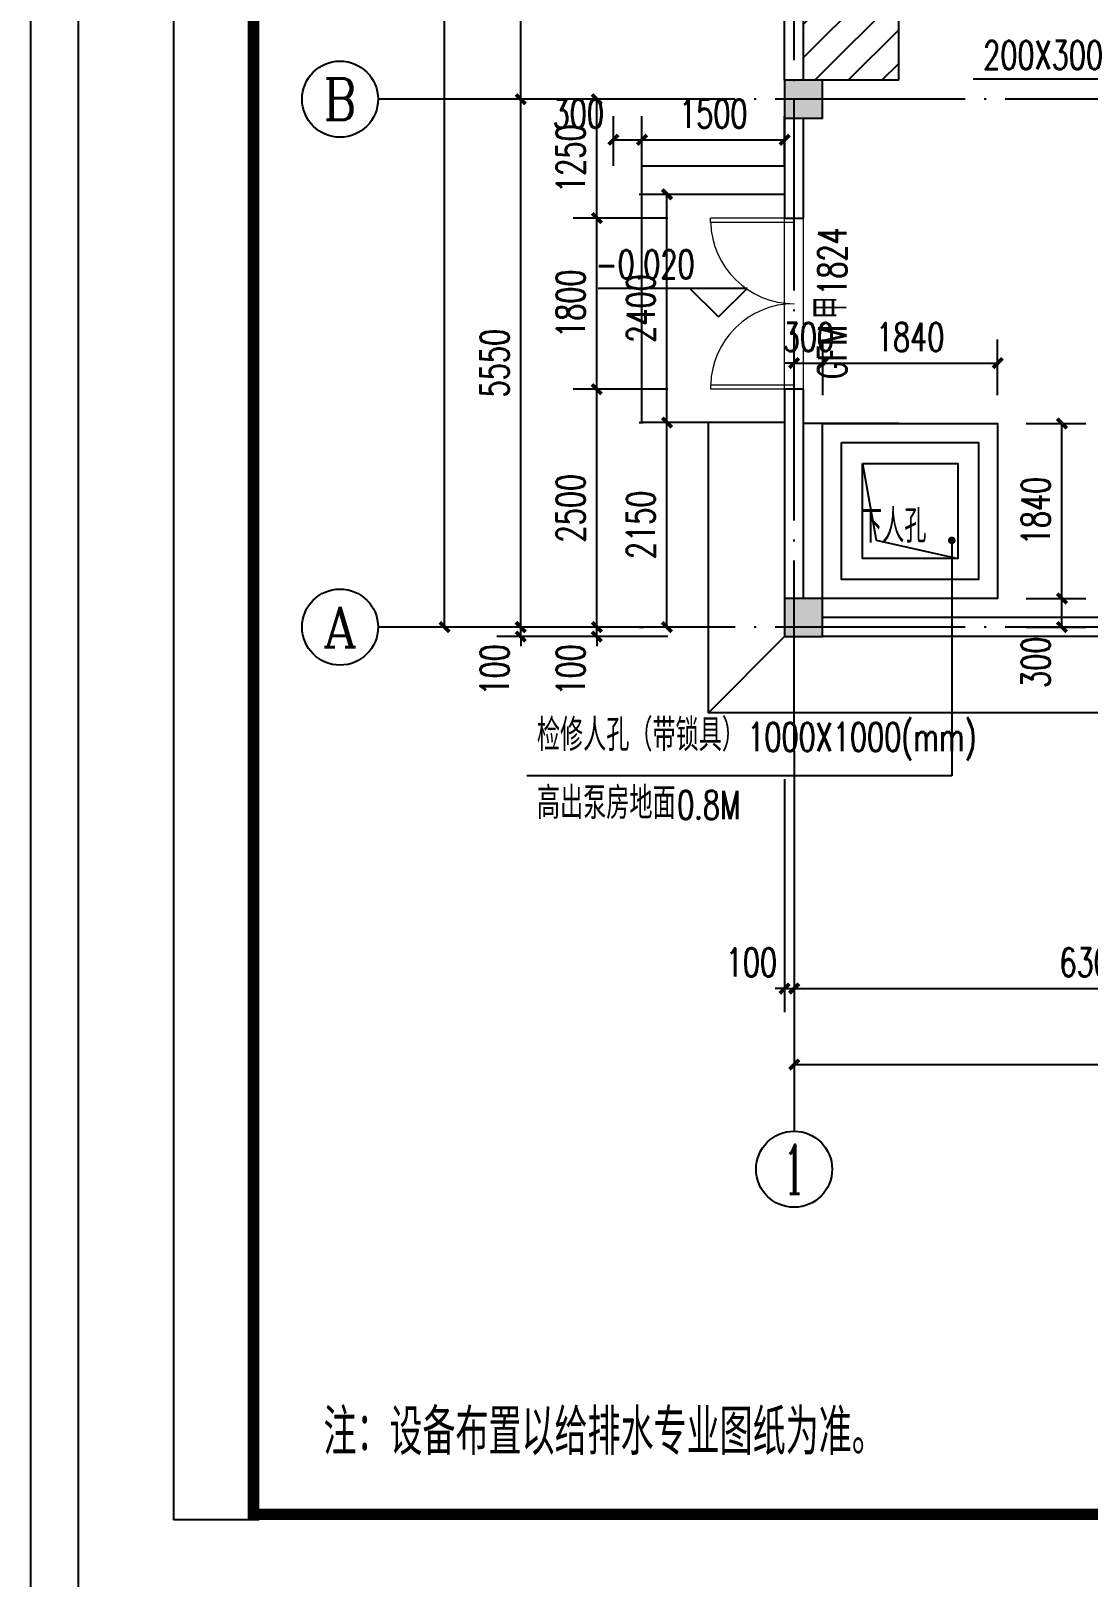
# Model space of a CAD drawing. Extents: x 19098 to 79498, y 3162 to 205862.
# Drawn here: x 19098 to 30214, y 90001 to 106257 of the extents above; entities that cross this region are included whole.
import ezdxf
from ezdxf.enums import TextEntityAlignment as Align

# ---------------------------------------------------------------- set-up
doc = ezdxf.new("R2010")
doc.units = 0
doc.header["$LTSCALE"] = 1000
doc.header["$MEASUREMENT"] = 0
doc.linetypes.add('DOTE', pattern=[2.42, 2, -0.2, 0.02, -0.2])
for name, color, linetype in [('1209-3#泵房001（水反资1210）$0$WALL', 252, 'Continuous'), ('AXIS', 3, 'Continuous'), ('AXIS_TEXT', 7, 'Continuous'), ('C-SHET-TTLB', 11, 'Continuous'), ('COLUMN', 9, 'Continuous'), ('DIM_ELEV', 3, 'Continuous'), ('DIM_LEAD', 3, 'Continuous'), ('DOTE', 1, 'Continuous'), ('PUB_DIM', 3, 'Continuous'), ('PUB_HATCH', 8, 'Continuous'), ('PUB_TEXT', 7, 'Continuous'), ('STAIR', 2, 'Continuous'), ('WALL', 9, 'Continuous'), ('建-留洞', 25, 'Continuous'), ('建.1F墙体$0$建-文字', 4, 'Continuous')]:
    doc.layers.add(name, color=color, linetype=linetype)
doc.layers.add('WINDOW', color=4, linetype='Continuous', lineweight=9)
doc.layers.add('WINDOW_TEXT', color=7, linetype='Continuous', lineweight=9)
doc.styles.add('_TCH_AXIS', font='COMPLEX', dxfattribs={"bigfont": 'GBCBIG'})
doc.styles.add('_TCH_DIM', font='SIMPLEX', dxfattribs={"bigfont": 'GBCBIG'})
doc.styles.add('_TCH_DIM_T3', font='SIMPLEX', dxfattribs={"width": 0.705882, "bigfont": 'GBCBIG'})
doc.styles.add('_TCH_WINDOW', font='SIMPLEX', dxfattribs={"height": 3.5, "bigfont": 'GBCBIG'})
doc.styles.add('COMPLEX', font='COMPLEX', dxfattribs={"bigfont": 'AllInOneBig.shx'})
doc.styles.get("Standard").update_dxf_attribs({"font": 'gbenor.shx', "bigfont": 'gbcbig.shx'})
doc.styles.add('XD2008', font='xd-hzs.shx', dxfattribs={"width": 0.7, "bigfont": 'xd-hztxt.shx'})
doc.dimstyles.new('_TCH_ARCH&&100', dxfattribs={"dimtxt": 297.5, "dimasz": 100, "dimexe": 250, "dimexo": 300, "dimgap": 126.25, "dimtad": 1, "dimdec": 0, "dimzin": 0, "dimdsep": 46, "dimtxsty": '_TCH_DIM_T3', "dimblk": 'ARCHTICK', "dimcen": 0.09, "dimclrt": 7, "dimazin": 2, "dimtfac": 1, "dimtdec": 0, "dimtix": 1, "dimtmove": 2, "dimatfit": 3, "dimfxl": 1, "dimtolj": 1, "dimtzin": 0, "dimarcsym": 0})

# ---------------------------------------------------------------- blocks, each defined once
blk = doc.blocks.new('tukuang')
at = {"layer": 'C-SHET-TTLB'}
for p in [(17002, 20480), (17902, -19640)]:
    blk.add_line(p, (17002, -19640), dxfattribs=at)
for points in [[(75902, 21920), (75902, -21080), (15502, -21080), (15502, 21920)], [(75402, 21420), (75402, -20580), (16002, -20580), (16002, 21420)]]:
    blk.add_lwpolyline(points, close=True, dxfattribs=at)
at = {"layer": 'C-SHET-TTLB', "const_width": 120}
blk.add_lwpolyline([(17842, 20420), (74402, 20420), (74402, -19580), (17842, -19580)], close=True, dxfattribs=at)
blk = doc.blocks.new('A$C29236F82')
at = {"layer": '1209-3#泵房001（水反资1210）$0$WALL'}
h = blk.add_hatch(dxfattribs=at)
h.set_pattern_fill('ANSI31', color=256, scale=2000)
h.set_pattern_definition([(45, (-39722.55, -122189.72), (-176.7767, 176.7767), [])])
h.paths.add_polyline_path([(-11500, -11300), (-12500, -11300), (-12500, -16451), (-11500, -16451)])
for p, q in [((-12700, -16451), (-12700, -11300)), ((-12500, -16451), (-12500, -11300)), ((-11500, -16451), (-11500, -11300)), ((-11500, -16451), (-12500, -16451))]:
    blk.add_line(p, q, dxfattribs=at)
blk = doc.blocks.new('_ArchTick')
at = {"color": 0, "linetype": 'ByBlock', "const_width": 0.4}
blk.add_lwpolyline([(-0.5, -0.5), (0.5, 0.5)], dxfattribs=at)
blk = doc.blocks.new('*D121')
at = {"layer": 'Defpoints', "color": 0}
for p in [(25786, 102139), (25795, 102139), (25795, 99989)]:
    blk.add_point(p, dxfattribs=at)
at = {"layer": 'PUB_DIM', "color": 0, "lineweight": -2}
for p, q in [((25495, 102139), (25536, 102139)), ((25786, 99989), (25786, 102139)), ((25495, 99989), (25536, 99989))]:
    blk.add_line(p, q, dxfattribs=at)
at = {"layer": 'PUB_DIM', "color": 0, "lineweight": -2, "xscale": 100, "yscale": 100, "zscale": 100}
for p, rotation in [((25786, 102139), 90), ((25786, 99989), 270)]:
    blk.add_blockref('_ArchTick', p, dxfattribs=dict(at, rotation=rotation))
at = {"layer": 'PUB_DIM', "color": 7, "insert": (25511, 101064), "char_height": 297.5, "attachment_point": 5, "rotation": 90, "style": '_TCH_DIM_T3'}
blk.add_mtext('\\A1;2150', dxfattribs=at)
blk = doc.blocks.new('*D122')
at = {"layer": 'Defpoints', "color": 0}
for p in [(25786, 104539), (25795, 104539), (25795, 102139)]:
    blk.add_point(p, dxfattribs=at)
at = {"layer": 'PUB_DIM', "color": 0, "lineweight": -2}
for p, q in [((25495, 104539), (25536, 104539)), ((25786, 102139), (25786, 104539)), ((25495, 102139), (25536, 102139))]:
    blk.add_line(p, q, dxfattribs=at)
at = {"layer": 'PUB_DIM', "color": 0, "lineweight": -2, "xscale": 100, "yscale": 100, "zscale": 100}
for p, rotation in [((25786, 104539), 90), ((25786, 102139), 270)]:
    blk.add_blockref('_ArchTick', p, dxfattribs=dict(at, rotation=rotation))
at = {"layer": 'PUB_DIM', "color": 7, "insert": (25511, 103339), "char_height": 297.5, "attachment_point": 5, "rotation": 90, "style": '_TCH_DIM_T3'}
blk.add_mtext('\\A1;2400', dxfattribs=at)
blk = doc.blocks.new('*D123')
at = {"layer": 'Defpoints', "color": 0}
for p in [(25523, 105112), (25223, 104539), (25523, 104539)]:
    blk.add_point(p, dxfattribs=at)
at = {"layer": 'PUB_DIM', "color": 0, "lineweight": -2}
for p, q in [((25223, 104839), (25223, 105362)), ((25523, 104839), (25523, 105362)), ((25223, 105112), (25523, 105112))]:
    blk.add_line(p, q, dxfattribs=at)
at = {"layer": 'PUB_DIM', "color": 0, "lineweight": -2, "xscale": 100, "yscale": 100, "zscale": 100, "rotation": 180}
blk.add_blockref('_ArchTick', (25223, 105112), dxfattribs=at)
at = {"layer": 'PUB_DIM', "color": 0, "lineweight": -2, "xscale": 100, "yscale": 100, "zscale": 100}
blk.add_blockref('_ArchTick', (25523, 105112), dxfattribs=at)
at = {"layer": 'PUB_DIM', "color": 7, "insert": (24853, 105387), "char_height": 297.5, "attachment_point": 5, "style": '_TCH_DIM_T3'}
blk.add_mtext('\\A1;300', dxfattribs=at)
blk = doc.blocks.new('*D124')
at = {"layer": 'Defpoints', "color": 0}
for p in [(27023, 105112), (25523, 104539), (27023, 104539)]:
    blk.add_point(p, dxfattribs=at)
at = {"layer": 'PUB_DIM', "color": 0, "lineweight": -2}
for p, q in [((25523, 104839), (25523, 105362)), ((27023, 104839), (27023, 105362)), ((25523, 105112), (27023, 105112))]:
    blk.add_line(p, q, dxfattribs=at)
at = {"layer": 'PUB_DIM', "color": 0, "lineweight": -2, "xscale": 100, "yscale": 100, "zscale": 100, "rotation": 180}
blk.add_blockref('_ArchTick', (25523, 105112), dxfattribs=at)
at = {"layer": 'PUB_DIM', "color": 0, "lineweight": -2, "xscale": 100, "yscale": 100, "zscale": 100}
blk.add_blockref('_ArchTick', (27023, 105112), dxfattribs=at)
at = {"layer": 'PUB_DIM', "color": 7, "insert": (26273, 105387), "char_height": 297.5, "attachment_point": 5, "style": '_TCH_DIM_T3'}
blk.add_mtext('\\A1;1500', dxfattribs=at)
blk = doc.blocks.new('*D128')
at = {"layer": 'AXIS', "color": 0, "lineweight": -2}
for p, q in [((25795, 99989), (24798, 99989)), ((25048, 99989), (25048, 100089)), ((25048, 99889), (25048, 99989)), ((25795, 99889), (24798, 99889)), ((25048, 99889), (25048, 99789))]:
    blk.add_line(p, q, dxfattribs=at)
at = {"layer": 'Defpoints', "color": 0}
for p in [(25048, 99989), (26095, 99989), (26095, 99889)]:
    blk.add_point(p, dxfattribs=at)
at = {"layer": 'AXIS', "color": 0, "lineweight": -2, "xscale": 100, "yscale": 100, "zscale": 100}
for p, rotation in [((25048, 99989), 270), ((25048, 99889), 90)]:
    blk.add_blockref('_ArchTick', p, dxfattribs=dict(at, rotation=rotation))
at = {"layer": 'AXIS', "color": 7, "insert": (24773, 99539), "char_height": 297.5, "attachment_point": 5, "rotation": 90, "style": '_TCH_DIM_T3'}
blk.add_mtext('\\A1;100', dxfattribs=at)
blk = doc.blocks.new('*D129')
at = {"layer": 'AXIS', "color": 0, "lineweight": -2}
for p, q in [((25795, 102489), (24798, 102489)), ((25048, 99989), (25048, 102489)), ((25795, 99989), (24798, 99989))]:
    blk.add_line(p, q, dxfattribs=at)
at = {"layer": 'Defpoints', "color": 0}
for p in [(25048, 102489), (26095, 102489), (26095, 99989)]:
    blk.add_point(p, dxfattribs=at)
at = {"layer": 'AXIS', "color": 0, "lineweight": -2, "xscale": 100, "yscale": 100, "zscale": 100}
for p, rotation in [((25048, 102489), 90), ((25048, 99989), 270)]:
    blk.add_blockref('_ArchTick', p, dxfattribs=dict(at, rotation=rotation))
at = {"layer": 'AXIS', "color": 7, "insert": (24773, 101239), "char_height": 297.5, "attachment_point": 5, "rotation": 90, "style": '_TCH_DIM_T3'}
blk.add_mtext('\\A1;2500', dxfattribs=at)
blk = doc.blocks.new('*D130')
at = {"layer": 'AXIS', "color": 0, "lineweight": -2}
for p, q in [((25795, 104289), (24798, 104289)), ((25048, 102489), (25048, 104289)), ((25795, 102489), (24798, 102489))]:
    blk.add_line(p, q, dxfattribs=at)
at = {"layer": 'Defpoints', "color": 0}
for p in [(25048, 104289), (26095, 104289), (26095, 102489)]:
    blk.add_point(p, dxfattribs=at)
at = {"layer": 'AXIS', "color": 0, "lineweight": -2, "xscale": 100, "yscale": 100, "zscale": 100}
for p, rotation in [((25048, 104289), 90), ((25048, 102489), 270)]:
    blk.add_blockref('_ArchTick', p, dxfattribs=dict(at, rotation=rotation))
at = {"layer": 'AXIS', "color": 7, "insert": (24773, 103389), "char_height": 297.5, "attachment_point": 5, "rotation": 90, "style": '_TCH_DIM_T3'}
blk.add_mtext('\\A1;1800', dxfattribs=at)
blk = doc.blocks.new('*D131')
at = {"layer": 'AXIS', "color": 0, "lineweight": -2}
for p, q in [((25795, 105539), (24798, 105539)), ((25048, 104289), (25048, 105539)), ((25795, 104289), (24798, 104289))]:
    blk.add_line(p, q, dxfattribs=at)
at = {"layer": 'Defpoints', "color": 0}
for p in [(25048, 105539), (26095, 105539), (26095, 104289)]:
    blk.add_point(p, dxfattribs=at)
at = {"layer": 'AXIS', "color": 0, "lineweight": -2, "xscale": 100, "yscale": 100, "zscale": 100}
for p, rotation in [((25048, 105539), 90), ((25048, 104289), 270)]:
    blk.add_blockref('_ArchTick', p, dxfattribs=dict(at, rotation=rotation))
at = {"layer": 'AXIS', "color": 7, "insert": (24773, 104914), "char_height": 297.5, "attachment_point": 5, "rotation": 90, "style": '_TCH_DIM_T3'}
blk.add_mtext('\\A1;1250', dxfattribs=at)
blk = doc.blocks.new('*D132')
at = {"layer": 'Defpoints', "color": 0}
for p in [(29263, 102129), (29939, 102129), (29263, 100289)]:
    blk.add_point(p, dxfattribs=at)
at = {"layer": 'PUB_DIM', "color": 0, "lineweight": -2}
for p, q in [((29563, 102129), (30189, 102129)), ((29939, 100289), (29939, 102129)), ((29563, 100289), (30189, 100289))]:
    blk.add_line(p, q, dxfattribs=at)
at = {"layer": 'PUB_DIM', "color": 0, "lineweight": -2, "xscale": 100, "yscale": 100, "zscale": 100}
for p, rotation in [((29939, 102129), 90), ((29939, 100289), 270)]:
    blk.add_blockref('_ArchTick', p, dxfattribs=dict(at, rotation=rotation))
at = {"layer": 'PUB_DIM', "color": 7, "insert": (29664, 101209), "char_height": 297.5, "attachment_point": 5, "rotation": 90, "style": '_TCH_DIM_T3'}
blk.add_mtext('\\A1;1840', dxfattribs=at)
blk = doc.blocks.new('*D133')
at = {"layer": 'Defpoints', "color": 0}
for p in [(29263, 100289), (29939, 100289), (29263, 99989)]:
    blk.add_point(p, dxfattribs=at)
at = {"layer": 'PUB_DIM', "color": 0, "lineweight": -2}
for p, q in [((29563, 100289), (30189, 100289)), ((29939, 99989), (29939, 100289)), ((29563, 99989), (30189, 99989))]:
    blk.add_line(p, q, dxfattribs=at)
at = {"layer": 'PUB_DIM', "color": 0, "lineweight": -2, "xscale": 100, "yscale": 100, "zscale": 100}
for p, rotation in [((29939, 100289), 90), ((29939, 99989), 270)]:
    blk.add_blockref('_ArchTick', p, dxfattribs=dict(at, rotation=rotation))
at = {"layer": 'PUB_DIM', "color": 7, "insert": (29664, 99619), "char_height": 297.5, "attachment_point": 5, "rotation": 90, "style": '_TCH_DIM_T3'}
blk.add_mtext('\\A1;300', dxfattribs=at)
blk = doc.blocks.new('*D134')
at = {"layer": 'Defpoints', "color": 0}
for p in [(27423, 102764), (27123, 102129), (27423, 102129)]:
    blk.add_point(p, dxfattribs=at)
at = {"layer": 'PUB_DIM', "color": 0, "lineweight": -2}
for p, q in [((27123, 102429), (27123, 103014)), ((27423, 102429), (27423, 103014)), ((27123, 102764), (27023, 102764)), ((27123, 102764), (27423, 102764)), ((27423, 102764), (27523, 102764))]:
    blk.add_line(p, q, dxfattribs=at)
at = {"layer": 'PUB_DIM', "color": 0, "lineweight": -2, "xscale": 100, "yscale": 100, "zscale": 100}
blk.add_blockref('_ArchTick', (27123, 102764), dxfattribs=at)
at = {"layer": 'PUB_DIM', "color": 0, "lineweight": -2, "xscale": 100, "yscale": 100, "zscale": 100, "rotation": 180}
blk.add_blockref('_ArchTick', (27423, 102764), dxfattribs=at)
at = {"layer": 'PUB_DIM', "color": 7, "insert": (27273, 103039), "char_height": 297.5, "attachment_point": 5, "style": '_TCH_DIM_T3'}
blk.add_mtext('\\A1;300', dxfattribs=at)
blk = doc.blocks.new('*D135')
at = {"layer": 'Defpoints', "color": 0}
for p in [(29263, 102764), (27423, 102129), (29263, 102129)]:
    blk.add_point(p, dxfattribs=at)
at = {"layer": 'PUB_DIM', "color": 0, "lineweight": -2}
for p, q in [((27423, 102429), (27423, 103014)), ((29263, 102429), (29263, 103014)), ((27423, 102764), (29263, 102764))]:
    blk.add_line(p, q, dxfattribs=at)
at = {"layer": 'PUB_DIM', "color": 0, "lineweight": -2, "xscale": 100, "yscale": 100, "zscale": 100, "rotation": 180}
blk.add_blockref('_ArchTick', (27423, 102764), dxfattribs=at)
at = {"layer": 'PUB_DIM', "color": 0, "lineweight": -2, "xscale": 100, "yscale": 100, "zscale": 100}
blk.add_blockref('_ArchTick', (29263, 102764), dxfattribs=at)
at = {"layer": 'PUB_DIM', "color": 7, "insert": (28343, 103039), "char_height": 297.5, "attachment_point": 5, "style": '_TCH_DIM_T3'}
blk.add_mtext('\\A1;1840', dxfattribs=at)
blk = doc.blocks.new('*D138')
at = {"layer": 'AXIS', "color": 0, "lineweight": -2}
for p, q in [((25523, 99989), (23998, 99989)), ((24248, 99989), (24248, 100089)), ((24248, 99889), (24248, 99989)), ((25523, 99889), (23998, 99889)), ((24248, 99889), (24248, 99789))]:
    blk.add_line(p, q, dxfattribs=at)
at = {"layer": 'Defpoints', "color": 0}
for p in [(24248, 99989), (25823, 99989), (25823, 99889)]:
    blk.add_point(p, dxfattribs=at)
at = {"layer": 'AXIS', "color": 0, "lineweight": -2, "xscale": 100, "yscale": 100, "zscale": 100}
for p, rotation in [((24248, 99989), 270), ((24248, 99889), 90)]:
    blk.add_blockref('_ArchTick', p, dxfattribs=dict(at, rotation=rotation))
at = {"layer": 'AXIS', "color": 7, "insert": (23973, 99539), "char_height": 297.5, "attachment_point": 5, "rotation": 90, "style": '_TCH_DIM_T3'}
blk.add_mtext('\\A1;100', dxfattribs=at)
blk = doc.blocks.new('*D139')
at = {"layer": 'AXIS', "color": 0, "lineweight": -2}
for p, q in [((25523, 105539), (23998, 105539)), ((24248, 99989), (24248, 105539)), ((25523, 99989), (23998, 99989))]:
    blk.add_line(p, q, dxfattribs=at)
at = {"layer": 'Defpoints', "color": 0}
for p in [(24248, 105539), (25823, 105539), (25823, 99989)]:
    blk.add_point(p, dxfattribs=at)
at = {"layer": 'AXIS', "color": 0, "lineweight": -2, "xscale": 100, "yscale": 100, "zscale": 100}
for p, rotation in [((24248, 105539), 90), ((24248, 99989), 270)]:
    blk.add_blockref('_ArchTick', p, dxfattribs=dict(at, rotation=rotation))
at = {"layer": 'AXIS', "color": 7, "insert": (23973, 102764), "char_height": 297.5, "attachment_point": 5, "rotation": 90, "style": '_TCH_DIM_T3'}
blk.add_mtext('\\A1;5550', dxfattribs=at)
blk = doc.blocks.new('*D140')
at = {"layer": 'AXIS', "color": 0, "lineweight": -2}
for p, q in [((25523, 111089), (23998, 111089)), ((24248, 105539), (24248, 111089)), ((25523, 105539), (23998, 105539))]:
    blk.add_line(p, q, dxfattribs=at)
at = {"layer": 'Defpoints', "color": 0}
for p in [(24248, 111089), (25823, 111089), (25823, 105539)]:
    blk.add_point(p, dxfattribs=at)
at = {"layer": 'AXIS', "color": 0, "lineweight": -2, "xscale": 100, "yscale": 100, "zscale": 100}
for p, rotation in [((24248, 111089), 90), ((24248, 105539), 270)]:
    blk.add_blockref('_ArchTick', p, dxfattribs=dict(at, rotation=rotation))
at = {"layer": 'AXIS', "color": 7, "insert": (23973, 108314), "char_height": 297.5, "attachment_point": 5, "rotation": 90, "style": '_TCH_DIM_T3'}
blk.add_mtext('\\A1;5550', dxfattribs=at)
blk = doc.blocks.new('*D144')
at = {"layer": 'AXIS', "color": 0, "lineweight": -2}
for p, q in [((25523, 122190), (23198, 122190)), ((23448, 99989), (23448, 122190)), ((25523, 99989), (23198, 99989))]:
    blk.add_line(p, q, dxfattribs=at)
at = {"layer": 'Defpoints', "color": 0}
for p in [(23448, 122190), (25823, 122190), (25823, 99989)]:
    blk.add_point(p, dxfattribs=at)
at = {"layer": 'AXIS', "color": 0, "lineweight": -2, "xscale": 100, "yscale": 100, "zscale": 100}
for p, rotation in [((23448, 122190), 90), ((23448, 99989), 270)]:
    blk.add_blockref('_ArchTick', p, dxfattribs=dict(at, rotation=rotation))
at = {"layer": 'AXIS', "color": 7, "insert": (23173, 111089), "char_height": 297.5, "attachment_point": 5, "rotation": 90, "style": '_TCH_DIM_T3'}
blk.add_mtext('\\A1;22200', dxfattribs=at)
blk = doc.blocks.new('*D234')
at = {"layer": 'AXIS', "color": 0, "lineweight": -2}
for p, q in [((27023, 98389), (27023, 95939)), ((27123, 98389), (27123, 95939)), ((27023, 96189), (26923, 96189)), ((27023, 96189), (27123, 96189)), ((27123, 96189), (27223, 96189))]:
    blk.add_line(p, q, dxfattribs=at)
at = {"layer": 'Defpoints', "color": 0}
for p in [(27023, 98689), (27123, 98689), (27123, 96189)]:
    blk.add_point(p, dxfattribs=at)
at = {"layer": 'AXIS', "color": 0, "lineweight": -2, "xscale": 100, "yscale": 100, "zscale": 100}
blk.add_blockref('_ArchTick', (27023, 96189), dxfattribs=at)
at = {"layer": 'AXIS', "color": 0, "lineweight": -2, "xscale": 100, "yscale": 100, "zscale": 100, "rotation": 180}
blk.add_blockref('_ArchTick', (27123, 96189), dxfattribs=at)
at = {"layer": 'AXIS', "color": 7, "insert": (26673, 96464), "char_height": 297.5, "attachment_point": 5, "style": '_TCH_DIM_T3'}
blk.add_mtext('\\A1;100', dxfattribs=at)
blk = doc.blocks.new('*D235')
at = {"layer": 'AXIS', "color": 0, "lineweight": -2}
for p, q in [((27123, 98389), (27123, 95939)), ((33423, 98389), (33423, 95939)), ((27123, 96189), (33423, 96189))]:
    blk.add_line(p, q, dxfattribs=at)
at = {"layer": 'Defpoints', "color": 0}
for p in [(27123, 98689), (33423, 98689), (33423, 96189)]:
    blk.add_point(p, dxfattribs=at)
at = {"layer": 'AXIS', "color": 0, "lineweight": -2, "xscale": 100, "yscale": 100, "zscale": 100, "rotation": 180}
blk.add_blockref('_ArchTick', (27123, 96189), dxfattribs=at)
at = {"layer": 'AXIS', "color": 0, "lineweight": -2, "xscale": 100, "yscale": 100, "zscale": 100}
blk.add_blockref('_ArchTick', (33423, 96189), dxfattribs=at)
at = {"layer": 'AXIS', "color": 7, "insert": (30273, 96464), "char_height": 297.5, "attachment_point": 5, "style": '_TCH_DIM_T3'}
blk.add_mtext('\\A1;6300', dxfattribs=at)
blk = doc.blocks.new('*D238')
at = {"layer": 'AXIS', "color": 0, "lineweight": -2}
for p, q in [((27123, 98389), (27123, 95139)), ((39723, 98389), (39723, 95139)), ((27123, 95389), (39723, 95389))]:
    blk.add_line(p, q, dxfattribs=at)
at = {"layer": 'Defpoints', "color": 0}
for p in [(27123, 98689), (39723, 98689), (39723, 95389)]:
    blk.add_point(p, dxfattribs=at)
at = {"layer": 'AXIS', "color": 0, "lineweight": -2, "xscale": 100, "yscale": 100, "zscale": 100, "rotation": 180}
blk.add_blockref('_ArchTick', (27123, 95389), dxfattribs=at)
at = {"layer": 'AXIS', "color": 0, "lineweight": -2, "xscale": 100, "yscale": 100, "zscale": 100}
blk.add_blockref('_ArchTick', (39723, 95389), dxfattribs=at)
at = {"layer": 'AXIS', "color": 7, "insert": (33423, 95664), "char_height": 297.5, "attachment_point": 5, "style": '_TCH_DIM_T3'}
blk.add_mtext('\\A1;12600', dxfattribs=at)
blk = doc.blocks.new('_FZH')
blk.add_lwpolyline([(-0.5, -0.5), (0.5, -0.5), (0.5, 0.5), (-0.5, 0.5)], close=True)
at = {"layer": 'PUB_HATCH'}
blk.add_solid([(-0.5, -0.5), (0.5, -0.5), (-0.5, 0.5), (0.5, 0.5)], dxfattribs=at)
blk = doc.blocks.new('_AXISO')
blk.add_circle((0, 0), 0.5)
at = {"layer": 'AXIS_TEXT', "style": 'COMPLEX', "width": 1.041667}
blk.add_attdef('A', text='', height=0.56, dxfattribs=at).set_placement((-0.25, -0.28), (0.25, -0.28), align=Align.FIT)
blk = doc.blocks.new('$DorLib2D$00000002')
for p, q in [((-0.5, 0), (-0.5, 0.4875)), ((-0.475, 0.4875), (-0.5, 0.4875)), ((-0.475, 0), (-0.475, 0.4875)), ((0.475, 0), (0.475, 0.4875)), ((0.475, 0.4875), (0.5, 0.4875)), ((0.5, 0), (0.5, 0.4875)), ((-0.5, 0), (-0.475, 0)), ((0.5, 0), (0.475, 0))]:
    blk.add_line(p, q)
at = {"lineweight": 13}
for centre, start, end in [((-0.4875, 0), 0, 88.53072), ((0.4875, 0), 91.46928, 180)]:
    blk.add_arc(centre, 0.4875, start, end, dxfattribs=at)

msp = doc.modelspace()

# ---------------------------------------------------------------- linework, layer by layer
at = {"layer": 'AXIS'}
for p, q in [((25822.6, 105539.2), (22748.2, 105539.2)), ((25822.6, 99989.2), (22748.2, 99989.2)), ((27122.6, 98689.2), (27122.6, 94689.2))]:
    msp.add_line(p, q, dxfattribs=at)
at = {"layer": 'DIM_ELEV'}
for p, q in [((26627.7, 103550.3), (25062.7, 103550.3)), ((26327.7, 103250.3), (26027.7, 103550.3)), ((26327.7, 103250.3), (26627.7, 103550.3))]:
    msp.add_line(p, q, dxfattribs=at)
at = {"layer": 'DIM_LEAD', "linetype": 'ByBlock'}
msp.add_line((31233.8, 105748.5), (29006, 105748.5), dxfattribs=at)
at = {"layer": 'DIM_LEAD'}
for p, q in [((28780.7, 100900.6), (28780.7, 98425.2)), ((28780.7, 98425.2), (24313.2, 98425.2))]:
    msp.add_line(p, q, dxfattribs=at)
at = {"layer": 'DIM_LEAD', "const_width": 40}
msp.add_lwpolyline([(28780.7, 100920.6, 1), (28780.7, 100880.6, 1)], format="xyb", close=True, dxfattribs=at)
at = {"layer": 'DOTE', "linetype": 'DOTE'}
for p, q in [((27122.6, 98689.2), (27122.6, 123489.7)), ((41022.6, 105539.2), (25822.6, 105539.2)), ((41022.6, 99989.2), (25822.6, 99989.2))]:
    msp.add_line(p, q, dxfattribs=at)
at = {"layer": 'STAIR'}
msp.add_line((27022.6, 99889.2), (26222.6, 99089.2), dxfattribs=at)
for points in [[(25522.6, 104539.2), (25522.6, 104839.2), (27022.6, 104839.2)], [(27022.6, 102139.2), (25522.6, 102139.2), (25522.6, 104539.2), (27022.6, 104539.2)], [(30972.4, 99089.2), (26222.6, 99089.2), (26222.6, 102139.2)]]:
    msp.add_lwpolyline(points, dxfattribs=at)
at = {"layer": 'WALL'}
for p, q in [((27022.6, 105739), (27022.6, 110889.2)), ((27222.6, 105739), (27222.6, 110889.2)), ((28222.6, 105739), (27222.6, 105739)), ((27022.6, 105339), (27022.6, 104289.2)), ((27222.6, 104289.2), (27222.6, 105339)), ((27022.6, 104289.2), (27222.6, 104289.2)), ((27222.6, 102489.2), (27022.6, 102489.2)), ((27022.6, 102489.2), (27022.6, 100289.2)), ((27222.6, 100289.2), (27222.6, 102489.2)), ((28222.6, 102129.2), (27222.6, 102129.2)), ((33222.6, 100089.2), (27422.6, 100089.2)), ((33222.6, 99889.2), (27422.6, 99889.2))]:
    msp.add_line(p, q, dxfattribs=at)
at = {"layer": 'WINDOW'}
for p, q in [((27022.6, 102489.2), (27022.6, 104289.2)), ((27222.6, 102489.2), (27222.6, 104289.2))]:
    msp.add_line(p, q, dxfattribs=at)
at = {"layer": '建-留洞', "ltscale": 50}
for p, q in [((27842.6, 101709.2), (27984.2, 100902.2)), ((27984.2, 100902.2), (28842.6, 100709.2))]:
    msp.add_line(p, q, dxfattribs=at)
for points in [[(27422.6, 102129.2), (29262.6, 102129.2), (29262.6, 100289.2), (27422.6, 100289.2)], [(27622.6, 101929.2), (29062.6, 101929.2), (29062.6, 100489.2), (27622.6, 100489.2)], [(27842.6, 101709.2), (28842.6, 101709.2), (28842.6, 100709.2), (27842.6, 100709.2)]]:
    msp.add_lwpolyline(points, close=True, dxfattribs=at)

# ---------------------------------------------------------------- block references
at = {"layer": 'AXIS'}
ref = msp.add_blockref('_AXISO', (22348.2, 105539.2), dxfattribs=dict(at, xscale=800, yscale=800, zscale=800))
ref.add_attrib('A', 'B', dxfattribs={"layer": 'AXIS_TEXT', "height": 435.3, "style": '_TCH_AXIS'}).set_placement((22172.1, 105321.6), (22524.4, 105321.6), align=Align.FIT)
ref = msp.add_blockref('_AXISO', (22348.2, 99989.2), dxfattribs=dict(at, xscale=800, yscale=800, zscale=800))
ref.add_attrib('A', 'A', dxfattribs={"layer": 'AXIS_TEXT', "height": 425.2, "style": '_TCH_AXIS'}).set_placement((22166, 99776.6), (22530.5, 99776.6), align=Align.FIT)
ref = msp.add_blockref('_AXISO', (27122.6, 94289.2), dxfattribs=dict(at, xscale=800, yscale=800, zscale=800))
ref.add_attrib('A', '1', dxfattribs={"layer": 'AXIS_TEXT', "height": 514.7, "style": '_TCH_AXIS'}).set_placement((27012.3, 94031.9), (27232.8, 94031.9), align=Align.FIT)
at = {"layer": 'C-SHET-TTLB'}
msp.add_blockref('tukuang', (3595.7, 110241.6), dxfattribs=at)
at = {"layer": 'COLUMN', "xscale": 400, "yscale": 400, "zscale": 400, "rotation": 270}
for p in [(27222.6, 105539), (27222.6, 100089.2)]:
    msp.add_blockref('_FZH', p, dxfattribs=at)
at = {"layer": 'WALL', "color": 6}
msp.add_blockref('A$C29236F82', (39722.6, 122189.7), dxfattribs=at)
at = {"layer": 'WINDOW', "xscale": 1800, "yscale": 1800, "zscale": 1800, "rotation": 90}
msp.add_blockref('$DorLib2D$00000002', (27122.6, 103389.2), dxfattribs=at)

# ---------------------------------------------------------------- texts
at = {"layer": 'PUB_TEXT', "linetype": 'ByBlock', "style": '_TCH_DIM', "width": 0.705882}
msp.add_text('200X300', height=297.5, dxfattribs=at).set_placement((29111, 105853.5))
at = {"layer": 'PUB_TEXT', "style": '_TCH_DIM', "width": 0.705882}
for s, p in [('-0.020', (25032.7, 103655.3)), ('1000X1000(mm)', (26629.9, 98686.1)), ('0.8M', (25892.7, 97970.2))]:
    msp.add_text(s, height=297.5, dxfattribs=at).set_placement(p)
at = {"layer": 'PUB_TEXT', "style": '_TCH_DIM'}
for s, p in [('检修人孔（带锁具）', (24418.2, 98686.1)), ('高出泵房地面', (24418.2, 97970.2))]:
    msp.add_text(s, height=337.59, dxfattribs=at).set_placement(p)
at = {"layer": 'PUB_TEXT', "color": 7}
msp.add_text('注：设备布置以给排水专业图纸为准。', height=482.27, dxfattribs=at).set_placement((22173, 91285.9))
at = {"layer": 'WINDOW_TEXT', "style": '_TCH_WINDOW', "width": 0.705882}
for s, p in [('1824', (27672.6, 103472.1)), ('GFM', (27672.6, 102596.3))]:
    msp.add_text(s, height=297.5, rotation=90, dxfattribs=at).set_placement(p)
at = {"layer": 'WINDOW_TEXT', "style": '_TCH_WINDOW'}
msp.add_text('甲', height=337.6, rotation=90, dxfattribs=at).set_placement((27672.6, 103226.3))
at = {"layer": '建.1F墙体$0$建-文字', "style": 'XD2008', "width": 0.7}
msp.add_text('下人孔', height=350, dxfattribs=at).set_placement((27815.7, 100876.2))

# ---------------------------------------------------------------- dimensions: what is measured, and where the dimension line sits
at = {"layer": 'AXIS'}
for p1, p2, distance, picture, middle in [((25822.5513, 99989.2204), (25822.5513, 122189.72), 2374.3182, '*D144', (23173.2331, 111089.4702)), ((25822.6, 105539.2), (25822.6, 111089.2), 1574.3, '*D140', (23973.2, 108314.2)), ((25822.6, 99989.2), (25822.6, 105539.2), 1574.3, '*D139', (23973.2, 102764.2)), ((26094.5, 104289.2), (26094.5, 105539.2), 1046.3, '*D131', (24773.2, 104914.2)), ((26094.5, 102489.2), (26094.5, 104289.2), 1046.3, '*D130', (24773.2, 103389.2)), ((26094.5, 99989.2), (26094.5, 102489.2), 1046.3, '*D129', (24773.2, 101239.2)), ((27122.6, 98689.2), (33422.6, 98689.2), -2500, '*D235', (30272.6, 96464.2)), ((27122.6, 98689.2), (39722.6, 98689.2), -3300, '*D238', (33422.6, 95664.2))]:
    dim = msp.add_aligned_dim(p1=p1, p2=p2, distance=distance, dimstyle='_TCH_ARCH&&100', dxfattribs=at)
    dim.commit()
    dim.dimension.update_dxf_attribs({"geometry": picture, "text_midpoint": middle})
for base, p1, p2, angle, picture, middle in [((24248.2, 99989.2), (25822.6, 99889.2), (25822.6, 99989.2), 90, '*D138', (23973.2, 99539.2)), ((25048.2, 99989.2), (26094.5, 99889.2), (26094.5, 99989.2), 90, '*D128', (24773.2, 99539.2)), ((27122.6, 96189.2), (27022.6, 98689.2), (27122.6, 98689.2), 0, '*D234', (26672.6, 96464.2))]:
    dim = msp.add_linear_dim(base=base, p1=p1, p2=p2, angle=angle, dimstyle='_TCH_ARCH&&100', dxfattribs=at)
    dim.commit()
    dim.dimension.update_dxf_attribs({"geometry": picture, "text_midpoint": middle, "dimtype": 129})
at = {"layer": 'PUB_DIM', "color": 6}
for base, p1, p2, angle, picture, middle in [((25522.6, 105112.2), (25222.6, 104539.2), (25522.6, 104539.2), 0, '*D123', (24852.6, 105387.2)), ((29938.9, 100289.2), (29262.6, 99989.2), (29262.6, 100289.2), 90, '*D133', (29663.9, 99619.2))]:
    dim = msp.add_linear_dim(base=base, p1=p1, p2=p2, angle=angle, dimstyle='_TCH_ARCH&&100', dxfattribs=at)
    dim.commit()
    dim.dimension.update_dxf_attribs({"geometry": picture, "text_midpoint": middle, "dimtype": 129})
for p1, p2, distance, picture, middle in [((25522.6, 104539.2), (27022.6, 104539.2), 573, '*D124', (26272.6, 105387.2)), ((25794.5, 102139.2), (25794.5, 104539.2), 8.7, '*D122', (25510.8, 103339.2)), ((27122.6, 102129.2), (27422.6, 102129.2), 635, '*D134', (27272.6, 103039.3)), ((27422.6, 102129.2), (29262.6, 102129.2), 635, '*D135', (28342.6, 103039.3)), ((25794.5, 99989.2), (25794.5, 102139.2), 8.7, '*D121', (25510.8, 101064.2)), ((29262.6, 100289.2), (29262.6, 102129.2), -676.3, '*D132', (29663.9, 101209.2))]:
    dim = msp.add_aligned_dim(p1=p1, p2=p2, distance=distance, dimstyle='_TCH_ARCH&&100', dxfattribs=at)
    dim.commit()
    dim.dimension.update_dxf_attribs({"geometry": picture, "text_midpoint": middle})

doc.saveas('drawing.dxf')
